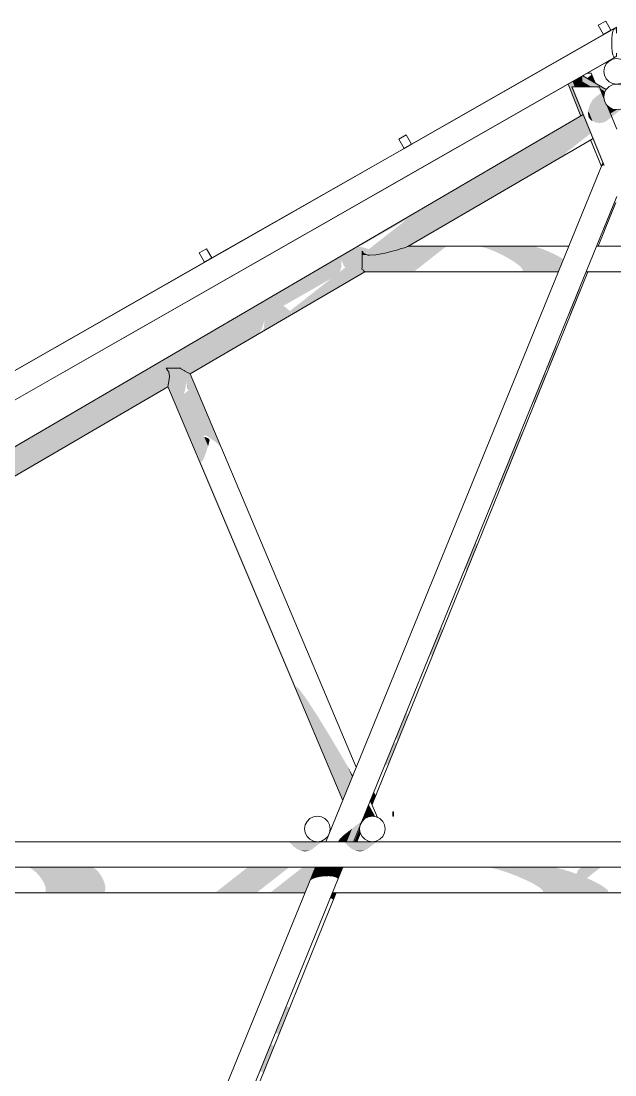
# Model space of a CAD drawing. Header units: millimetres. Extents: x -71878 to 121433, y -67383 to 83273.
# Drawn here: x 3158 to 5949, y -39108 to -34151 of the extents above; entities that cross this region are included whole.
import ezdxf

# ---------------------------------------------------------------- set-up
doc = ezdxf.new("R2010")
doc.units = ezdxf.units.MM
doc.header["$MEASUREMENT"] = 0
for name, color, linetype in [('COLUMNAS', 7, 'Continuous'), ('ENTIRADO', 7, 'Continuous'), ('Losas', 7, 'Continuous'), ('Vigas', 7, 'Continuous')]:
    doc.layers.add(name, color=color, linetype=linetype)
for name, color, linetype, lineweight in [('COLUMNAS_Pluma_Nº__1', 7, 'Continuous', 0), ('ENTIRADO_Pluma_Nº__21', 7, 'Continuous', 5), ('Losas_Pluma_Nº__1', 7, 'Continuous', 0), ('Vigas_Pluma_Nº__21', 7, 'Continuous', 5)]:
    doc.layers.add(name, color=color, linetype=linetype, lineweight=lineweight)
for name, color, linetype, lineweight, true_color in [('COLUMNAS_Pluma_Nº__3', 7, 'Continuous', 0, 0x646464), ('Losas_Pluma_Nº__3', 7, 'Continuous', 0, 0x646464), ('Vigas_Pluma_Nº__3', 7, 'Continuous', 0, 0x646464)]:
    doc.layers.add(name, color=color, linetype=linetype, lineweight=lineweight, true_color=true_color)

# ---------------------------------------------------------------- blocks, each defined once
blk = doc.blocks.new('Elem Sección_18_1')
at = {"layer": 'Vigas_Pluma_Nº__21', "linetype": 'Continuous'}
for p, q in [((-13385.5, 5548.7), (-13372.2, 5561.9)), ((-13372.2, 5561.9), (-13355.5, 5570.5)), ((-13355.5, 5570.5), (-13336.9, 5573.4)), ((-13336.9, 5573.4), (-13318.4, 5570.5)), ((-13318.4, 5570.5), (-13301.6, 5561.9)), ((-13301.6, 5561.9), (-13288.4, 5548.7)), ((-13396.9, 5513.4), (-13394, 5531.9)), ((-13394, 5494.9), (-13396.9, 5513.4)), ((-13394, 5531.9), (-13385.5, 5548.7)), ((-13288.4, 5548.7), (-13279.9, 5531.9)), ((-13279.9, 5531.9), (-13276.9, 5513.4)), ((-13276.9, 5513.4), (-13279.9, 5494.9)), ((-13385.5, 5478.1), (-13394, 5494.9)), ((-13372.2, 5464.9), (-13385.5, 5478.1)), ((-13355.5, 5456.3), (-13372.2, 5464.9)), ((-13336.9, 5453.4), (-13355.5, 5456.3)), ((-13318.4, 5456.3), (-13336.9, 5453.4)), ((-13301.6, 5464.9), (-13318.4, 5456.3)), ((-13288.4, 5478.1), (-13301.6, 5464.9)), ((-13279.9, 5494.9), (-13288.4, 5478.1))]:
    blk.add_line(p, q, dxfattribs=at)
blk = doc.blocks.new('Elem Sección_19_1')
at = {"layer": 'Vigas_Pluma_Nº__21', "linetype": 'Continuous'}
for p, q in [((-13643.8, 5548.7), (-13630.5, 5561.9)), ((-13630.5, 5561.9), (-13613.8, 5570.5)), ((-13613.8, 5570.5), (-13595.3, 5573.4)), ((-13595.3, 5573.4), (-13576.7, 5570.5)), ((-13576.7, 5570.5), (-13560, 5561.9)), ((-13560, 5561.9), (-13546.7, 5548.7)), ((-13655.3, 5513.4), (-13652.3, 5531.9)), ((-13652.3, 5494.9), (-13655.3, 5513.4)), ((-13652.3, 5531.9), (-13643.8, 5548.7)), ((-13546.7, 5548.7), (-13538.2, 5531.9)), ((-13538.2, 5531.9), (-13535.3, 5513.4)), ((-13535.3, 5513.4), (-13538.2, 5494.9)), ((-13643.8, 5478.1), (-13652.3, 5494.9)), ((-13630.5, 5464.9), (-13643.8, 5478.1)), ((-13613.8, 5456.3), (-13630.5, 5464.9)), ((-13595.3, 5453.4), (-13613.8, 5456.3)), ((-13576.7, 5456.3), (-13595.3, 5453.4)), ((-13560, 5464.9), (-13576.7, 5456.3)), ((-13546.7, 5478.1), (-13560, 5464.9)), ((-13538.2, 5494.9), (-13546.7, 5478.1))]:
    blk.add_line(p, q, dxfattribs=at)
blk = doc.blocks.new('Elem Sección_20_1')
at = {"layer": 'Vigas_Pluma_Nº__3', "linetype": 'Continuous', "lineweight": 0, "true_color": 0x191919}
for points in [[(-17688.8, 5333.4), (-17688.5, 5332.6), (-15688.3, 5332.6), (-15685.2, 5330.5), (-15555.9, 5330.5), (-15559, 5332.6), (-14955.7, 5332.6), (-14947.2, 5330.5), (-14791.4, 5330.5), (-14799.9, 5332.6), (-14798.5, 5332.6), (-14791.1, 5330.5), (-14647.2, 5330.5), (-14654.7, 5332.6), (-13923.3, 5332.6), (-13926, 5330.5), (-13731.6, 5330.5), (-13728.9, 5332.6), (-13665, 5332.6), (-13667.6, 5330.5), (-13605.3, 5330.5), (-13604.1, 5333.4)], [(-14791.4, 5330.5), (-14947.2, 5330.5), (-14932.7, 5321.9), (-14635.3, 5321.9), (-14647.2, 5330.5), (-14791.1, 5330.5), (-14789.7, 5329.5)], [(-14635.3, 5321.9), (-14932.7, 5321.9), (-14917.2, 5308.7), (-14622.9, 5308.7)], [(-14622.9, 5308.7), (-14917.2, 5308.7), (-14902, 5291.9), (-14611.3, 5291.9)], [(-13953.8, 5308.7), (-13975.2, 5291.9), (-13780.7, 5291.9), (-13759.4, 5308.7)], [(-13936.9, 5321.9), (-13953.8, 5308.7), (-13759.4, 5308.7), (-13742.4, 5321.9)], [(-13926, 5330.5), (-13936.9, 5321.9), (-13742.4, 5321.9), (-13731.6, 5330.5)], [(-13695.5, 5308.7), (-13716.8, 5291.9), (-13621, 5291.9), (-13614.2, 5308.7)], [(-13678.5, 5321.9), (-13695.5, 5308.7), (-13614.2, 5308.7), (-13608.7, 5321.9)], [(-13667.6, 5330.5), (-13678.5, 5321.9), (-13608.7, 5321.9), (-13605.3, 5330.5)], [(-13476.2, 5330.5), (-13477.5, 5327), (-13473.2, 5330.5)], [(-13476.2, 5330.5), (-13473.2, 5330.5), (-13470.5, 5332.6), (-12795.3, 5332.6), (-12777.9, 5330.5), (-12471.7, 5330.5), (-12489.1, 5332.6), (-12354.8, 5332.6), (-12357.4, 5330.5), (-12266.7, 5330.5), (-12264.1, 5332.6), (-12084.9, 5332.6), (-12069.8, 5330.5), (-11752.6, 5330.5), (-11754.9, 5332.6), (-11368, 5332.6), (-11370.7, 5330.5), (-10917.8, 5330.5), (-10915.2, 5332.6), (-10901.5, 5332.6), (-10901.9, 5333.4), (-13475, 5333.4)], [(-12471.7, 5330.5), (-12777.9, 5330.5), (-12743.4, 5321.9), (-12437.2, 5321.9)], [(-12743.4, 5321.9), (-12702.1, 5308.7), (-12395.9, 5308.7), (-12437.2, 5321.9)], [(-12395.9, 5308.7), (-12702.1, 5308.7), (-12658.1, 5291.9), (-12315.9, 5291.9), (-12294.6, 5308.7), (-12374.6, 5308.7), (-12377.8, 5301.8)], [(-12370.2, 5320.4), (-12374.6, 5308.7), (-12294.6, 5308.7), (-12277.6, 5321.9), (-12368.3, 5321.9)], [(-12357.4, 5330.5), (-12368.3, 5321.9), (-12277.6, 5321.9), (-12266.7, 5330.5)], [(-14611.3, 5291.9), (-14902, 5291.9), (-14888.7, 5273.4), (-14601.6, 5273.4)], [(-14601.6, 5273.4), (-14888.7, 5273.4), (-14878.6, 5254.9), (-14594.8, 5254.9)], [(-14594.8, 5254.9), (-14878.6, 5254.9), (-14872.7, 5238.1), (-14591.6, 5238.1)], [(-14022.5, 5254.9), (-14043.9, 5238.1), (-13849.4, 5238.1), (-13828.1, 5254.9)], [(-13998.9, 5273.4), (-14022.5, 5254.9), (-13828.1, 5254.9), (-13804.4, 5273.4)], [(-13975.2, 5291.9), (-13998.9, 5273.4), (-13804.4, 5273.4), (-13780.7, 5291.9)], [(-13764.2, 5254.9), (-13785.5, 5238.1), (-13642.9, 5238.1), (-13636.1, 5254.9)], [(-13740.5, 5273.4), (-13764.2, 5254.9), (-13636.1, 5254.9), (-13628.5, 5273.4)], [(-13716.8, 5291.9), (-13740.5, 5273.4), (-13628.5, 5273.4), (-13621, 5291.9)], [(-12658.1, 5291.9), (-12615.6, 5273.4), (-12309.4, 5273.4), (-12328.8, 5281.8), (-12315.9, 5291.9)], [(-12309.4, 5273.4), (-12615.6, 5273.4), (-12578.8, 5254.9), (-12272.7, 5254.9)], [(-12578.8, 5254.9), (-12551.4, 5238.1), (-12245.2, 5238.1), (-12272.7, 5254.9)], [(-13651.8, 5216.3), (-17642, 5216.3), (-17640.9, 5213.4), (-13653, 5213.4)], [(-14592.2, 5224.9), (-14871.6, 5224.9), (-14875.3, 5216.3), (-14596.6, 5216.3)], [(-14591.6, 5238.1), (-14872.7, 5238.1), (-14871.6, 5224.9), (-14592.2, 5224.9)], [(-14060.8, 5224.9), (-14071.7, 5216.3), (-13877.2, 5216.3), (-13866.4, 5224.9)], [(-14043.9, 5238.1), (-14060.8, 5224.9), (-13866.4, 5224.9), (-13849.4, 5238.1)], [(-13802.4, 5224.9), (-13813.3, 5216.3), (-13651.8, 5216.3), (-13648.3, 5224.9)], [(-13785.5, 5238.1), (-13802.4, 5224.9), (-13648.3, 5224.9), (-13642.9, 5238.1)], [(-13522.7, 5216.3), (-13523.9, 5213.4), (-10852.9, 5213.4), (-10854.1, 5216.3)], [(-12245.2, 5238.1), (-12551.4, 5238.1), (-12535.9, 5224.9), (-12229.8, 5224.9)], [(-12229.8, 5224.9), (-12535.9, 5224.9), (-12534, 5216.3), (-12227.8, 5216.3)]]:
    blk.add_hatch(color=250, dxfattribs=at).paths.add_polyline_path(points)
at = {"layer": 'Vigas_Pluma_Nº__21', "linetype": 'Continuous'}
for p, q in [((-17640.9, 5213.4), (-13653, 5213.4)), ((-13523.9, 5213.4), (-10852.9, 5213.4))]:
    blk.add_line(p, q, dxfattribs=at)
blk = doc.blocks.new('Elem Sección_21_1')
at = {"layer": 'Vigas_Pluma_Nº__21', "linetype": 'Continuous'}
for p, q in [((-12224.4, 9124.8), (-12237.6, 9111.6)), ((-12207.6, 9133.4), (-12224.4, 9124.8)), ((-12189.1, 9136.3), (-12207.6, 9133.4)), ((-12170.6, 9133.4), (-12189.1, 9136.3)), ((-12153.8, 9124.8), (-12170.6, 9133.4)), ((-12140.6, 9111.6), (-12153.8, 9124.8)), ((-12246.2, 9094.8), (-12249.1, 9076.3)), ((-12249.1, 9076.3), (-12246.2, 9057.8)), ((-12237.6, 9111.6), (-12246.2, 9094.8)), ((-12132, 9094.8), (-12140.6, 9111.6)), ((-12129.1, 9076.3), (-12132, 9094.8)), ((-12132, 9057.8), (-12129.1, 9076.3)), ((-12246.2, 9057.8), (-12237.6, 9041)), ((-12237.6, 9041), (-12224.4, 9027.8)), ((-12224.4, 9027.8), (-12207.6, 9019.2)), ((-12170.6, 9019.2), (-12153.8, 9027.8)), ((-12153.8, 9027.8), (-12140.6, 9041)), ((-12140.6, 9041), (-12132, 9057.8)), ((-12207.6, 9019.2), (-12189.1, 9016.3)), ((-12189.1, 9016.3), (-12170.6, 9019.2))]:
    blk.add_line(p, q, dxfattribs=at)
blk = doc.blocks.new('Elem Sección_24_1')
at = {"layer": 'Vigas_Pluma_Nº__3', "linetype": 'Continuous', "lineweight": 0, "true_color": 0x191919}
for points in [[(-12219, 9266.5), (-12271.7, 9236.4), (-12262.9, 9240.4), (-12223.9, 9262.7)], [(-12223.9, 9262.7), (-12262.9, 9240.4), (-12261.9, 9240.3), (-12224.6, 9262.1)], [(-13156.9, 8731.1), (-13213.6, 8698.7), (-13204.9, 8702.7), (-13161.7, 8727.3)], [(-13161.7, 8727.3), (-13204.9, 8702.7), (-13202.9, 8702.5), (-13165.5, 8724.4)], [(-14151.6, 8163.3), (-14142.8, 8167.3), (-14099.6, 8192), (-14094.7, 8195.8)], [(-14099.6, 8192), (-14142.8, 8167.3), (-14140.8, 8167.1), (-14103.4, 8188.9)]]:
    blk.add_hatch(color=250, dxfattribs=at).paths.add_polyline_path(points)
at = {"layer": 'Vigas_Pluma_Nº__21', "linetype": 'Continuous'}
for p, q in [((-19058.7, 5362.2), (-12198.5, 9278.2)), ((-12202.6, 9274.8), (-12206.3, 9265.1)), ((-12198.5, 9278.2), (-12202.6, 9274.8)), ((-12194.4, 9274.8), (-12198.5, 9278.2)), ((-12211.1, 9230.7), (-12211.7, 9209.5)), ((-12209.2, 9249.9), (-12211.1, 9230.7)), ((-12206.3, 9265.1), (-12209.2, 9249.9)), ((-12211.7, 9209.5), (-12211.1, 9188.3)), ((-12211.1, 9188.3), (-12209.2, 9169.2)), ((-19058.7, 5224.8), (-12198.5, 9140.9)), ((-12209.2, 9169.2), (-12206.3, 9154)), ((-12206.3, 9154), (-12202.6, 9144.2)), ((-12202.6, 9144.2), (-12198.5, 9140.9)), ((-12198.5, 9140.9), (-12194.4, 9144.2))]:
    blk.add_line(p, q, dxfattribs=at)
blk = doc.blocks.new('Elem Sección_28_1')
at = {"layer": 'Vigas_Pluma_Nº__3', "linetype": 'Continuous', "lineweight": 0, "true_color": 0x191919}
for points in [[(-13732.8, 5452.6), (-13726.9, 5450.5), (-13578.4, 5450.5), (-13574.6, 5453.4), (-13734.3, 5453.4)], [(-13474.5, 5452.6), (-13468.5, 5450.5), (-13320, 5450.5), (-13316.3, 5453.4), (-13475.9, 5453.4)], [(-13578.4, 5450.5), (-13726.9, 5450.5), (-13719.2, 5442.5), (-13718.4, 5441.9), (-13589.3, 5441.9)], [(-13589.3, 5441.9), (-13718.4, 5441.9), (-13705.8, 5429.6), (-13704.3, 5428.7), (-13606.2, 5428.7)], [(-13704.3, 5428.7), (-13690.2, 5418.1), (-13675.2, 5411.9), (-13632.4, 5411.9), (-13619.7, 5418.1), (-13606.2, 5428.7)], [(-13632.4, 5411.9), (-13675.2, 5411.9), (-13672.3, 5410.5), (-13653.6, 5407.7), (-13635.2, 5410.5)], [(-13468.5, 5450.5), (-13460.8, 5442.5), (-13460, 5441.9), (-13330.9, 5441.9), (-13320, 5450.5)], [(-13460, 5441.9), (-13447.4, 5429.6), (-13445.9, 5428.7), (-13347.8, 5428.7), (-13330.9, 5441.9)], [(-13445.9, 5428.7), (-13431.9, 5418.1), (-13416.9, 5411.9), (-13374, 5411.9), (-13361.3, 5418.1), (-13347.8, 5428.7)], [(-13374, 5411.9), (-13416.9, 5411.9), (-13413.9, 5410.5), (-13395.2, 5407.7), (-13376.8, 5410.5)], [(-6182.5, 5336.3), (-18226.4, 5336.3), (-18226.4, 5333.4), (-6182.5, 5333.4)]]:
    blk.add_hatch(color=250, dxfattribs=at).paths.add_polyline_path(points)
at = {"layer": 'Vigas_Pluma_Nº__21', "linetype": 'Continuous'}
for p, q in [((-18226.4, 5453.4), (-6182.5, 5453.4)), ((-18226.4, 5333.4), (-6182.5, 5333.4))]:
    blk.add_line(p, q, dxfattribs=at)
blk = doc.blocks.new('Elem Sección_69_1')
at = {"layer": 'Vigas_Pluma_Nº__3', "linetype": 'Continuous', "lineweight": 0, "true_color": 0x191919}
for points in [[(-12352.6, 9045.6), (-12280.1, 9003.2), (-12271, 9003.2), (-12269.6, 9003.2), (-12266.3, 8995.2), (-12242.8, 8981.4), (-12238.9, 8989), (-12350.4, 9054.1), (-12352.6, 9052.9)], [(-12352.6, 9030.2), (-12306.4, 9003.2), (-12291.7, 9003.2), (-12280.1, 9003.2), (-12352.6, 9045.6)], [(-12306.4, 9003.2), (-12352.6, 9030.2), (-12352.6, 9010.8), (-12339.6, 9003.2), (-12308.9, 9003.2)], [(-12350.4, 9054.1), (-12238.9, 8989), (-12237.6, 8991.6), (-12237.6, 8991.6), (-12347.4, 9055.8)], [(-12339.6, 9003.2), (-12352.6, 9010.8), (-12352.6, 9003.2), (-12348.8, 9003.2)], [(-12266.3, 8995.2), (-12258.1, 8975), (-12247.2, 8968.6), (-12246.2, 8974.8), (-12242.8, 8981.4)], [(-12258.1, 8975), (-12248.2, 8950.9), (-12249.1, 8956.3), (-12247.2, 8968.6)]]:
    blk.add_hatch(color=250, dxfattribs=at).paths.add_polyline_path(points)
at = {"layer": 'Vigas_Pluma_Nº__21', "linetype": 'Continuous'}
for p, q in [((-12352.6, 9045.6), (-12352.6, 9052.9)), ((-12352.6, 9030.2), (-12352.6, 9045.6)), ((-12352.6, 9010.8), (-12352.6, 9030.2)), ((-12237.6, 8991.6), (-12347.4, 9055.8)), ((-12352.6, 9003.2), (-12352.6, 9010.8))]:
    blk.add_line(p, q, dxfattribs=at)
blk = doc.blocks.new('Elem Sección_70_1')
at = {"layer": 'Vigas_Pluma_Nº__3', "linetype": 'Continuous', "lineweight": 0, "true_color": 0x191919}
for points in [[(-17762.3, 5708.1), (-17762.7, 5704.7), (-12344.5, 8870.3), (-12345.5, 8872.8), (-13134.2, 8412.1), (-13141.8, 8406.1), (-13143.9, 8406.4)], [(-12235, 8918.4), (-12232, 8911.2), (-12229.3, 8912.7)], [(-12229.3, 8912.7), (-12232, 8911.2), (-12225.7, 8895.6), (-12214, 8902.5), (-12224.4, 8907.8)], [(-12214, 8902.5), (-12225.7, 8895.6), (-12218.6, 8878.3), (-12187.3, 8896.6), (-12189.1, 8896.3), (-12207.6, 8899.2)], [(-12218.6, 8878.3), (-12212, 8862.2), (-12160.1, 8902.8), (-12150.7, 8896.8), (-12140.9, 8920.7), (-12153.8, 8907.8), (-12170.6, 8899.2), (-12187.3, 8896.6)], [(-17762.7, 5704.7), (-17763.1, 5694.9), (-13389.6, 8250), (-13401.4, 8250.4), (-13173.7, 8381.1), (-13198.4, 8361.7), (-12341.3, 8862.5), (-12344.5, 8870.3)], [(-13479.8, 8182.2), (-13473.9, 8168.1), (-13473, 8166.9), (-13385.2, 8218.2), (-13385.4, 8231.3), (-13382, 8229.2), (-13380.3, 8221), (-12330, 8834.7), (-12336.3, 8850.2), (-13274.7, 8302), (-13353.8, 8240), (-13370.6, 8245.9)], [(-12330, 8834.7), (-13380.3, 8221), (-13358.8, 8212.5), (-13358.8, 8212.2), (-12322.9, 8817.4)], [(-13198.4, 8361.7), (-13274.7, 8302), (-12336.3, 8850.2), (-12341.3, 8862.5)], [(-13358.8, 8212.2), (-13350.7, 8212.5), (-13320.5, 8213), (-12315.8, 8800), (-12322.9, 8817.4)], [(-12315.8, 8800), (-13320.5, 8213), (-13270.1, 8223), (-12317.5, 8779.5), (-12309.9, 8785.5)], [(-12317.5, 8779.5), (-13270.1, 8223), (-13250.4, 8229.2), (-13221.2, 8236), (-12395.6, 8718.3)], [(-12395.6, 8718.3), (-13221.2, 8236), (-13202, 8242.5), (-13186, 8246.5), (-12427.7, 8689.5), (-12428.3, 8692.7)], [(-12427.7, 8689.5), (-13186, 8246.5), (-13175, 8251), (-13169.7, 8252.4), (-12432.5, 8683)], [(-17763.1, 5694.9), (-17763.4, 5679.5), (-13482, 8180.8), (-13482.1, 8181), (-13484.1, 8187.4), (-13482.8, 8188.4), (-13480, 8182.6), (-13479.8, 8182.2), (-13370.6, 8245.9), (-13389.6, 8250)], [(-17763.6, 5660.1), (-14306.6, 7679.8), (-14306.9, 7680), (-14306.3, 7680), (-13482.1, 8161.6), (-13482, 8161.7), (-13482, 8180.8), (-17763.4, 5679.5)], [(-14269.7, 7680), (-14237.8, 7680), (-14236.5, 7677.9), (-13743.6, 7965.8), (-13755.2, 7973.3), (-13529, 8102.7), (-13586.9, 8057.4), (-13385.2, 8175.2), (-13385, 8196.8), (-13478.9, 8142), (-13490.3, 8133.1), (-13488.9, 8136.1)], [(-13463.5, 8154.1), (-13478.9, 8142), (-13385, 8196.8), (-13385.2, 8218.2), (-13473, 8166.9), (-13468.1, 8157.4)], [(-14306.3, 7680), (-14269.7, 7680), (-13488.9, 8136.1), (-13486.1, 8143.3), (-13482.1, 8161.6)], [(-13374.6, 8136.3), (-13850.1, 7858.5), (-13850.9, 7857.5), (-13855.3, 7851.8), (-13372.3, 8134), (-13373.6, 8134)], [(-13380, 8143.2), (-13846.9, 7870.4), (-13850.1, 7858.5), (-13374.6, 8136.3), (-13377.9, 8136.9)], [(-13730.2, 7954.2), (-13845.4, 7886.9), (-13847, 7875.9), (-13846.9, 7870.4), (-13380, 8143.2), (-13385.7, 8145.4), (-13385.9, 8146.1), (-13385.6, 8155.5), (-13684.8, 7980.7), (-13726, 7948.4)], [(-13684.8, 7980.7), (-13385.6, 8155.5), (-13385.2, 8175.2), (-13586.9, 8057.4)], [(-13743.6, 7965.8), (-14236.5, 7677.9), (-14222, 7669.6), (-14220.3, 7667.8), (-13850.5, 7883.9), (-13847.6, 7894.6), (-13845.9, 7904), (-13844.5, 7905.1), (-13845.4, 7896.3), (-13845.4, 7886.9), (-13730.2, 7954.2)], [(-14220.3, 7667.8), (-14206.1, 7660.6), (-13858.1, 7863.9), (-13855.9, 7868.8), (-13850.5, 7883.9)], [(-14206.1, 7660.6), (-14205.2, 7660.5), (-14196.8, 7655.9), (-13866.9, 7848.7), (-13858.1, 7863.9)], [(-14196.8, 7655.9), (-14195.8, 7656), (-14193.9, 7654), (-13874.4, 7840.6), (-13866.9, 7848.7)], [(-14294.2, 7665.6), (-14297.6, 7668.2), (-14306.6, 7679.8), (-17763.6, 5660.1), (-17763.7, 5638.7)], [(-14290.1, 7646.5), (-14293.1, 7657.5), (-14294.2, 7665.6), (-17763.7, 5638.7), (-17763.6, 5617.2)], [(-17763.4, 5597.8), (-14291.7, 7626.1), (-14290.1, 7646.5), (-17763.6, 5617.2)], [(-14295, 7608.6), (-14293.6, 7621.5), (-14291.7, 7626.1), (-17763.4, 5597.8), (-17763.1, 5582.4)], [(-17763.1, 5582.4), (-17762.7, 5573.2), (-17761.8, 5573.1), (-14297.2, 7597.2), (-14297.1, 7603.7), (-14295, 7608.6)], [(-14297.2, 7597.2), (-17761.8, 5573.1), (-17756.9, 5572.3), (-14297.8, 7593.3), (-14298.5, 7595)]]:
    blk.add_hatch(color=250, dxfattribs=at).paths.add_polyline_path(points)
at = {"layer": 'Vigas_Pluma_Nº__21', "linetype": 'Continuous'}
for p, q in [((-17762.3, 5708.1), (-12345.5, 8872.8)), ((-13169.7, 8252.4), (-12299.7, 8760.6)), ((-13385.4, 8231.3), (-13385.2, 8218.2)), ((-13382, 8229.2), (-13385.4, 8231.3)), ((-13380.3, 8221), (-13382, 8229.2)), ((-13250.4, 8229.2), (-13270.1, 8223)), ((-13221.2, 8236), (-13250.4, 8229.2)), ((-13202, 8242.5), (-13221.2, 8236)), ((-13186, 8246.5), (-13202, 8242.5)), ((-13175, 8251), (-13186, 8246.5)), ((-13169.7, 8252.4), (-13175, 8251)), ((-13385, 8196.8), (-13385.2, 8218.2)), ((-13385, 8196.8), (-13385.2, 8175.2)), ((-13358.8, 8212.5), (-13380.3, 8221)), ((-13358.8, 8212.2), (-13358.8, 8212.5)), ((-13350.7, 8212.5), (-13358.8, 8212.2)), ((-13320.5, 8213), (-13350.7, 8212.5)), ((-13270.1, 8223), (-13320.5, 8213)), ((-14193.9, 7654), (-13372.3, 8134)), ((-13385.6, 8155.5), (-13385.9, 8146.1)), ((-13385.9, 8146.1), (-13385.7, 8145.4)), ((-13385.7, 8145.4), (-13380, 8143.2)), ((-13385.2, 8175.2), (-13385.6, 8155.5)), ((-13377.9, 8136.9), (-13380, 8143.2)), ((-13377.9, 8136.9), (-13374.6, 8136.3)), ((-13373.6, 8134), (-13374.6, 8136.3)), ((-14306.6, 7679.8), (-14306.9, 7680)), ((-14306.6, 7679.8), (-14297.6, 7668.2)), ((-14294.2, 7665.6), (-14297.6, 7668.2)), ((-14294.2, 7665.6), (-14293.1, 7657.5)), ((-14290.1, 7646.5), (-14293.1, 7657.5)), ((-14291.7, 7626.1), (-14290.1, 7646.5)), ((-14237.9, 7680), (-14237.8, 7680)), ((-14237.8, 7680), (-14236.5, 7677.9)), ((-14236.5, 7677.9), (-14222, 7669.6)), ((-14222, 7669.6), (-14220.3, 7667.8)), ((-14220.3, 7667.8), (-14206.1, 7660.6)), ((-14206.1, 7660.6), (-14205.2, 7660.5)), ((-14205.2, 7660.5), (-14196.8, 7655.9)), ((-14196.8, 7655.9), (-14195.8, 7656)), ((-14195.8, 7656), (-14193.9, 7654)), ((-17756.9, 5572.3), (-14297.8, 7593.3)), ((-14298.5, 7595), (-14297.2, 7597.2)), ((-14297.2, 7597.2), (-14297.1, 7603.7)), ((-14297.1, 7603.7), (-14295, 7608.6)), ((-14295, 7608.6), (-14293.6, 7621.5)), ((-14293.6, 7621.5), (-14291.7, 7626.1))]:
    blk.add_line(p, q, dxfattribs=at)
blk = doc.blocks.new('Elem Sección_71_1')
at = {"layer": 'Vigas_Pluma_Nº__3', "linetype": 'Continuous', "lineweight": 0, "true_color": 0x191919}
for points in [[(-13385.6, 8155.5), (-13385.9, 8146.1), (-13385.3, 8158.7), (-13385, 8175.4), (-13384.8, 8194), (-13385, 8212.5), (-13385.3, 8229.2), (-13385.4, 8231.3), (-13385.2, 8218.2), (-13385, 8196.8), (-13385.2, 8175.2)], [(-13385.4, 8231.3), (-13385.3, 8229.2), (-13382, 8229.2)], [(-13385.3, 8229.2), (-13385, 8212.5), (-13358.8, 8212.5), (-13380.3, 8221), (-13382, 8229.2)], [(-13350.7, 8212.5), (-13041.3, 8212.5), (-13019.9, 8229.2), (-13250.4, 8229.2), (-13270.1, 8223), (-13320.5, 8213)], [(-13221.2, 8236), (-13250.4, 8229.2), (-13019.9, 8229.2), (-13003, 8242.5), (-13202, 8242.5)], [(-13186, 8246.5), (-13202, 8242.5), (-13003, 8242.5), (-12992.1, 8251), (-13175, 8251)], [(-13169.7, 8252.4), (-13175, 8251), (-12992.1, 8251), (-12988.4, 8254), (-13166.9, 8254)], [(-12842.7, 8254), (-12822.3, 8251), (-12569.9, 8251), (-12590.3, 8254)], [(-12822.3, 8251), (-12794.1, 8242.5), (-12541.6, 8242.5), (-12569.9, 8251)], [(-12794.1, 8242.5), (-12760.6, 8229.2), (-12508.2, 8229.2), (-12541.6, 8242.5)], [(-12508.2, 8229.2), (-12760.6, 8229.2), (-12725.3, 8212.5), (-12472.9, 8212.5)], [(-11964, 8254), (-11962.8, 8251), (-11738.7, 8251), (-11759.1, 8254)], [(-11962.8, 8251), (-11959.3, 8242.5), (-11710.5, 8242.5), (-11738.7, 8251)], [(-11959.3, 8242.5), (-11958.6, 8240.8), (-11929.5, 8229.2), (-11677, 8229.2), (-11710.5, 8242.5)], [(-11677, 8229.2), (-11929.5, 8229.2), (-11911.1, 8220.5), (-11921.4, 8212.5), (-11641.7, 8212.5)], [(-11215.3, 8254), (-11203.8, 8252.3), (-11209.9, 8254)], [(-13385, 8212.5), (-13384.8, 8194), (-13065, 8194), (-13041.3, 8212.5), (-13350.7, 8212.5), (-13358.8, 8212.2), (-13358.8, 8212.5)], [(-13384.8, 8194), (-13385, 8175.4), (-13088.6, 8175.4), (-13065, 8194)], [(-12725.3, 8212.5), (-12691.6, 8194), (-12439.2, 8194), (-12472.9, 8212.5)], [(-12439.2, 8194), (-12691.6, 8194), (-12662.8, 8175.4), (-12444.9, 8175.4), (-12437.7, 8193)], [(-11940.9, 8197.3), (-11939.5, 8194), (-11608, 8194), (-11641.7, 8212.5), (-11921.4, 8212.5)], [(-11608, 8194), (-11939.5, 8194), (-11931.9, 8175.4), (-11878, 8175.4), (-11857.1, 8191.8), (-11831.6, 8175.4), (-11579.2, 8175.4)], [(-11080.1, 8220.6), (-11063, 8212.5), (-11047.9, 8212.5), (-11065, 8215.8)], [(-11047.9, 8212.5), (-11063, 8212.5), (-11029.3, 8194), (-11016.7, 8194), (-11016.7, 8199.3)], [(-11016.7, 8194), (-11029.3, 8194), (-11016.7, 8185.9)], [(-13385.3, 8158.7), (-13385.9, 8146.1), (-13385.7, 8145.4), (-13126.9, 8145.4), (-13110, 8158.7)], [(-13385.7, 8145.4), (-13380, 8143.2), (-13377.9, 8136.9), (-13137.8, 8136.9), (-13126.9, 8145.4)], [(-13385, 8175.4), (-13385.3, 8158.7), (-13110, 8158.7), (-13088.6, 8175.4)], [(-13377.9, 8136.9), (-13374.6, 8136.3), (-13373.6, 8134), (-12461.8, 8134), (-12460.6, 8136.9)], [(-12444.9, 8175.4), (-12662.8, 8175.4), (-12641.7, 8158.7), (-12451.7, 8158.7)], [(-12451.7, 8158.7), (-12641.7, 8158.7), (-12630.4, 8145.4), (-12457.1, 8145.4)], [(-12457.1, 8145.4), (-12630.4, 8145.4), (-12629.9, 8136.9), (-12460.6, 8136.9)], [(-12332.7, 8134), (-12044.1, 8134), (-12045.3, 8136.9), (-12331.5, 8136.9)], [(-11878, 8175.4), (-11931.9, 8175.4), (-11925.1, 8158.7), (-11899.4, 8158.7)], [(-11899.4, 8158.7), (-11925.1, 8158.7), (-11919.7, 8145.4), (-11916.3, 8145.4)], [(-11919.7, 8145.4), (-11918.9, 8143.4), (-11916.3, 8145.4)], [(-11916.2, 8136.9), (-11915, 8134), (-11019.4, 8134), (-11018.5, 8136.9)], [(-11579.2, 8175.4), (-11831.6, 8175.4), (-11810.5, 8158.7), (-11558.1, 8158.7)], [(-11558.1, 8158.7), (-11810.5, 8158.7), (-11799.2, 8145.4), (-11546.8, 8145.4)], [(-11546.8, 8145.4), (-11799.2, 8145.4), (-11798.7, 8136.9), (-11546.3, 8136.9)]]:
    blk.add_hatch(color=250, dxfattribs=at).paths.add_polyline_path(points)
at = {"layer": 'Vigas_Pluma_Nº__21', "linetype": 'Continuous'}
for p, q in [((-13385.3, 8229.2), (-13385.4, 8231.3)), ((-13385, 8212.5), (-13385.3, 8229.2)), ((-12412.9, 8254), (-13166.9, 8254)), ((-12093.1, 8254), (-12283.7, 8254)), ((-11209.9, 8254), (-11964, 8254)), ((-13384.8, 8194), (-13385, 8212.5)), ((-13385, 8175.4), (-13384.8, 8194)), ((-11016.8, 8175.4), (-11016.7, 8194)), ((-11016.7, 8194), (-11016.7, 8199.5)), ((-13385.9, 8145.8), (-13385.3, 8158.7)), ((-13385.3, 8158.7), (-13385, 8175.4)), ((-12461.8, 8134), (-13373.6, 8134)), ((-12044.1, 8134), (-12332.7, 8134)), ((-11019.4, 8134), (-11915, 8134)), ((-11019.4, 8134), (-11018.5, 8136.9)), ((-11018.5, 8136.9), (-11017.8, 8145.4)), ((-11017.8, 8145.4), (-11017.2, 8158.7)), ((-11017.2, 8158.7), (-11016.8, 8175.4))]:
    blk.add_line(p, q, dxfattribs=at)
blk = doc.blocks.new('Elem Sección_72_1')
at = {"layer": 'COLUMNAS_Pluma_Nº__3', "linetype": 'Continuous', "lineweight": 0, "true_color": 0x191919}
for points in [[(-14306.9, 7680), (-14306.6, 7679.8), (-14297.6, 7668.2), (-14302.6, 7680)], [(-14302.6, 7680), (-14297.6, 7668.2), (-14294.2, 7665.6), (-14293.1, 7657.5), (-14126.6, 7263.2), (-14117.6, 7286.7), (-14283.7, 7680)], [(-14293.1, 7657.5), (-14290.1, 7646.5), (-14291.7, 7626.1), (-14293.6, 7621.5), (-14135.1, 7246.1), (-14126.6, 7263.2)], [(-14283.7, 7680), (-14117.6, 7286.7), (-14108.9, 7314.3), (-14126.9, 7356.9), (-14132.6, 7357.6), (-14128.5, 7360.7), (-14214.9, 7565.4), (-14222.1, 7559.8), (-14223.3, 7560.4), (-14219.8, 7568.5), (-14218.4, 7573.6), (-14263.3, 7680)], [(-14243.6, 7680), (-14263.3, 7680), (-14218.4, 7573.6), (-14215.4, 7587.2), (-14213.1, 7607.7)], [(-14237.8, 7680), (-14243.6, 7680), (-14213.1, 7607.7), (-14213, 7608.3), (-14213.2, 7616.2), (-14212.2, 7617), (-14211.4, 7609.6), (-14208.7, 7597.3), (-14201.2, 7579.6), (-14199.3, 7577.6), (-14200.1, 7577), (-14107, 7356.5), (-14082.9, 7340.2), (-14222, 7669.6), (-14236.5, 7677.9)], [(-14220.3, 7667.8), (-14222, 7669.6), (-14082.9, 7340.2), (-14063.1, 7323.9), (-14205.2, 7660.5), (-14206.1, 7660.6)], [(-14196.8, 7655.9), (-14205.2, 7660.5), (-14063.1, 7323.9), (-14049.4, 7309.2), (-14195.8, 7656)], [(-14195.8, 7656), (-14049.4, 7309.2), (-14043.2, 7297.5), (-14193.8, 7654), (-14193.9, 7654)], [(-14297.2, 7597.2), (-14298.5, 7595), (-13476.1, 5647.1), (-13473.6, 5653.3), (-14297.1, 7603.7)], [(-14135.1, 7246.1), (-14293.6, 7621.5), (-14295, 7608.6), (-14297.1, 7603.7), (-14142.3, 7237.1)], [(-14201.2, 7579.6), (-14208.7, 7597.3), (-14207.9, 7593.1), (-14203.2, 7581.5)], [(-14200.1, 7577), (-14214.9, 7565.4), (-14128.5, 7360.7), (-14122.6, 7365.3), (-14107, 7356.5)], [(-14120.6, 7355.6), (-14126.9, 7356.9), (-14108.9, 7314.3), (-14102.2, 7340.3), (-14102.8, 7345.8), (-14109.1, 7351.1)], [(-13681.5, 6171.6), (-13698, 6184.8), (-13473.6, 5653.3), (-13468.2, 5666.4)], [(-13644.3, 6120.7), (-13681.5, 6171.6), (-13468.2, 5666.4), (-13460.5, 5685.4)], [(-13590.1, 6037.2), (-13644.3, 6120.7), (-13460.5, 5685.4), (-13451.2, 5708.2)], [(-13524.1, 5929), (-13590.1, 6037.2), (-13451.2, 5708.2), (-13441.2, 5732.7)], [(-13452.8, 5806.9), (-13524.1, 5929), (-13441.2, 5732.7), (-13431.5, 5756.5)], [(-13428.6, 5763.7), (-13452.8, 5806.9), (-13431.5, 5756.5)], [(-13375.5, 5577.2), (-13369.6, 5563.2), (-13355.5, 5570.5), (-13353.1, 5570.8), (-13365.8, 5600.9)], [(-13365.8, 5600.9), (-13353.1, 5570.8), (-13337, 5573.4), (-13357.4, 5621.6)], [(-13354.4, 5629), (-13357.4, 5621.6), (-13337, 5573.4), (-13336.9, 5573.4), (-13323.4, 5571.3)], [(-13375.5, 5577.2), (-13385.1, 5553.7), (-13380.4, 5553.7), (-13372.2, 5561.9), (-13369.6, 5563.2)]]:
    blk.add_hatch(color=250, dxfattribs=at).paths.add_polyline_path(points)
at = {"layer": 'COLUMNAS_Pluma_Nº__1', "linetype": 'Continuous'}
for p, q in [((-14302.6, 7680), (-14306.9, 7680)), ((-14283.7, 7680), (-14302.6, 7680)), ((-14263.3, 7680), (-14283.7, 7680)), ((-14243.6, 7680), (-14263.3, 7680)), ((-14237.8, 7680), (-14243.6, 7680)), ((-14193.8, 7654), (-13412.4, 5803.3)), ((-14298.5, 7595), (-13476.1, 5647.1)), ((-13346.7, 5647.8), (-13312.9, 5567.7)), ((-13380.4, 5553.7), (-13385.1, 5553.7))]:
    blk.add_line(p, q, dxfattribs=at)
blk = doc.blocks.new('Elem Sección_74_1')
at = {"layer": 'Losas', "linetype": 'Continuous', "lineweight": 0, "true_color": 0x000000}
h = blk.add_hatch(dxfattribs=at)
h.set_pattern_fill('PLANK_FLOOR_0001', color=18, style=0, pattern_type=2)
h.set_pattern_definition([(0, (-13107.41, 7e-12), (0, 152), [])])
h.paths.add_polyline_path([(-13240.2, 5573.4), (-13237.8, 5573.4), (-13237.8, 5593.4), (-13240.2, 5593.4)])
at = {"layer": 'Losas_Pluma_Nº__3', "linetype": 'Continuous', "lineweight": 0, "true_color": 0x191919}
blk.add_hatch(color=250, dxfattribs=at).paths.add_polyline_path([(-13240.2, 5573.4), (-13239, 5573.4), (-13239.2, 5593.4), (-13240.2, 5593.4)])
at = {"layer": 'Losas_Pluma_Nº__1', "linetype": 'Continuous'}
for p, q in [((-13240.2, 5593.4), (-13237.8, 5593.4)), ((-13240.2, 5573.4), (-13240.2, 5593.4)), ((-13240.2, 5573.4), (-13237.8, 5573.4)), ((-13237.8, 5573.4), (-13237.8, 5593.4))]:
    blk.add_line(p, q, dxfattribs=at)
blk = doc.blocks.new('Elem Sección_76_1')
at = {"layer": 'COLUMNAS_Pluma_Nº__3', "linetype": 'Continuous', "lineweight": 0, "true_color": 0x191919}
for points in [[(-12253, 8646), (-13555.1, 5453.4), (-13553.7, 5453.4), (-12252.3, 8644.2)], [(-12257.4, 8631.5), (-12248.3, 8635.3), (-12247.1, 8638.2), (-12250.5, 8639.8), (-12252.3, 8644.2)], [(-12248.3, 8635.3), (-12242.8, 8633.1), (-12247.1, 8638.2)], [(-13475.9, 5453.4), (-13457.1, 5453.4), (-13432, 5515.1), (-13459.6, 5493.5)], [(-13457.1, 5453.4), (-13441.6, 5453.4), (-13409.2, 5533), (-13432, 5515.1)], [(-13409.2, 5533), (-13441.6, 5453.4), (-13430.9, 5453.4), (-13393.4, 5545.3)], [(-13393.4, 5545.3), (-13430.9, 5453.4), (-13426, 5453.4), (-13386.2, 5550.9)], [(-13492.3, 5462.9), (-13498.1, 5453.4), (-13496.2, 5453.4)], [(-13496.2, 5453.4), (-13475.9, 5453.4), (-13459.6, 5493.5), (-13474.1, 5482.1), (-13489.9, 5466.8), (-13492.3, 5462.9)], [(-13604.1, 5333.4), (-14731.2, 2570), (-14729.7, 2570), (-13602.6, 5333.4)], [(-13627.6, 5272.2), (-13617.4, 5278.6), (-13595, 5333.4), (-13602.6, 5333.4)], [(-13617.4, 5278.6), (-13602.1, 5284.1), (-13582, 5333.4), (-13595, 5333.4)], [(-13602.1, 5284.1), (-13583.1, 5288.4), (-13564.8, 5333.4), (-13582, 5333.4)], [(-13564.8, 5333.4), (-13583.1, 5288.4), (-13562.5, 5290.8), (-13545.1, 5333.4)], [(-13562.5, 5290.8), (-13542, 5291.3), (-13524.9, 5333.4), (-13545.1, 5333.4)], [(-13524.9, 5333.4), (-13542, 5291.3), (-13523.9, 5289.7), (-13506.1, 5333.4)], [(-13506.1, 5333.4), (-13523.9, 5289.7), (-13509.8, 5286.3), (-13490.6, 5333.4)], [(-13509.8, 5286.3), (-13501.1, 5281.3), (-13479.8, 5333.4), (-13490.6, 5333.4)], [(-13501.1, 5281.3), (-13498.7, 5275.2), (-13475, 5333.4), (-13479.8, 5333.4)]]:
    blk.add_hatch(color=250, dxfattribs=at).paths.add_polyline_path(points)
at = {"layer": 'COLUMNAS_Pluma_Nº__1', "linetype": 'Continuous'}
for p, q in [((-12253, 8646), (-13555.1, 5453.4)), ((-12188.4, 8487.7), (-13426, 5453.4)), ((-13604.1, 5333.4), (-14731.2, 2570)), ((-13475, 5333.4), (-14602.1, 2570))]:
    blk.add_line(p, q, dxfattribs=at)
blk = doc.blocks.new('Elem Sección_78_1')
at = {"layer": 'COLUMNAS_Pluma_Nº__3', "linetype": 'Continuous', "lineweight": 0, "true_color": 0x191919}
for points in [[(-12398.7, 9003.2), (-12250.5, 8639.8), (-12247.1, 8638.2), (-12242.8, 8633.1), (-12393.8, 9003.2)], [(-12278.6, 9003.2), (-12280.1, 9003.2), (-12275.2, 8994.8)], [(-12278.6, 9003.2), (-12275.2, 8994.8), (-12272.6, 8990), (-12262.4, 8976.4), (-12261.6, 8975.7), (-12266, 8972.2), (-12218.9, 8856.8), (-12213.1, 8861.3), (-12237.4, 8920.8), (-12237.6, 8921), (-12246.2, 8937.8), (-12247.3, 8945.2), (-12271, 9003.2)], [(-12266, 8972.2), (-12275.9, 8964.5), (-12228.8, 8849), (-12218.9, 8856.8)], [(-12271, 9003.2), (-12247.3, 8945.2), (-12248.2, 8950.9), (-12269.6, 9003.2)], [(-12314.3, 8918.7), (-12280.3, 8835.3), (-12269.8, 8833.1), (-12259.8, 8834.7), (-12302.9, 8940.2), (-12313.4, 8922.2)], [(-12302.6, 8940.6), (-12302.9, 8940.2), (-12259.8, 8834.7), (-12252.3, 8835.2), (-12242.3, 8840), (-12288.9, 8954.3), (-12290, 8953.4)], [(-12275.9, 8964.5), (-12288.9, 8954.3), (-12242.3, 8840), (-12237.7, 8842), (-12228.8, 8849)], [(-12321.4, 8890.2), (-12323.7, 8877), (-12318.9, 8857.4), (-12305.7, 8844.1), (-12302.3, 8843.1)], [(-12320.9, 8900.1), (-12321.4, 8890.2), (-12302.3, 8843.1), (-12288.3, 8836), (-12280.3, 8835.3), (-12314.3, 8918.7)], [(-12235, 8918.4), (-12237.4, 8920.8), (-12213.1, 8861.3), (-12212, 8862.2)]]:
    blk.add_hatch(color=250, dxfattribs=at).paths.add_polyline_path(points)
at = {"layer": 'COLUMNAS_Pluma_Nº__1', "linetype": 'Continuous'}
for p, q in [((-12393.8, 9003.2), (-12398.7, 9003.2)), ((-12398.7, 9003.2), (-12250.5, 8639.8)), ((-12383.1, 9003.2), (-12393.8, 9003.2)), ((-12367.6, 9003.2), (-12383.1, 9003.2)), ((-12348.8, 9003.2), (-12367.6, 9003.2)), ((-12328.5, 9003.2), (-12348.8, 9003.2)), ((-12308.9, 9003.2), (-12328.5, 9003.2)), ((-12291.7, 9003.2), (-12308.9, 9003.2)), ((-12278.6, 9003.2), (-12291.7, 9003.2)), ((-12271, 9003.2), (-12278.6, 9003.2)), ((-12269.6, 9003.2), (-12271, 9003.2)), ((-12269.6, 9003.2), (-12248.2, 8950.9)), ((-12235, 8918.4), (-12188.4, 8804.2))]:
    blk.add_line(p, q, dxfattribs=at)
blk = doc.blocks.new('Elem Sección_83_1')
at = {"layer": 'Vigas_Pluma_Nº__3', "linetype": 'Continuous', "lineweight": 0, "true_color": 0x191919}
for points in [[(-12545.6, 9080.9), (-12247.7, 9250.9), (-12545.6, 9080.9)], [(-13483.5, 8545.5), (-13187.9, 8714.2), (-13187.9, 8714.2), (-13483.4, 8545.6)], [(-14421.5, 8010), (-14125.8, 8178.8), (-14125.9, 8178.8), (-14421.2, 8010.2)]]:
    blk.add_hatch(color=250, dxfattribs=at).paths.add_polyline_path(points)
at = {"layer": 'Vigas_Pluma_Nº__21', "linetype": 'Continuous'}
for p, q in [((-13153.2, 8734.1), (-12250, 9249.6)), ((-14091.1, 8198.6), (-13187.9, 8714.2)), ((-15029.1, 7663.2), (-14125.9, 8178.8))]:
    blk.add_line(p, q, dxfattribs=at)
blk = doc.blocks.new('Elem Sección_84_1')
at = {"layer": 'Vigas_Pluma_Nº__3', "linetype": 'Continuous', "lineweight": 0, "true_color": 0x191919}
for points in [[(-13487.2, 8542.6), (-13322.8, 8636.4), (-13322.8, 8637.2), (-13483.5, 8545.5)], [(-17515.5, 6105.6), (-13322.8, 8499), (-13322.8, 8499.1), (-17515.5, 6105.7)], [(-14425.1, 8007.2), (-14094.7, 8195.8), (-14091.1, 8198.6), (-14421.5, 8010)], [(-15029, 7663.2), (-15332, 7490.2), (-15330.1, 7490.6), (-15032.6, 7660.4)], [(-15967, 7127.8), (-16185.8, 7002.9), (-16183.9, 7003.2), (-15970.4, 7125.1)], [(-16904.9, 6592.3), (-17039.5, 6515.5), (-17037.7, 6515.8), (-16908.3, 6589.7)]]:
    blk.add_hatch(color=250, dxfattribs=at).paths.add_polyline_path(points)
at = {"layer": 'Vigas_Pluma_Nº__21', "linetype": 'Continuous'}
for p, q in [((-13322.8, 8637.2), (-14091.1, 8198.6)), ((-13322.8, 8499), (-17515.5, 6105.6)), ((-14125.8, 8178.8), (-15029, 7663.2)), ((-15063.8, 7643.4), (-15967, 7127.8)), ((-16001.7, 7107.9), (-16904.9, 6592.3)), ((-16939.6, 6572.5), (-17515.5, 6243.8)), ((-17515.5, 6243.1), (-17515.5, 6243.8)), ((-17515.5, 6105.6), (-17515.5, 6105.7))]:
    blk.add_line(p, q, dxfattribs=at)
blk = doc.blocks.new('Elem Sección_85_1')
at = {"layer": 'Vigas_Pluma_Nº__3', "linetype": 'Continuous', "lineweight": 0, "true_color": 0x191919}
for points in [[(-12215.2, 9269.5), (-12369.8, 9181.2), (-12367.7, 9181.6), (-12219, 9266.5)], [(-12192.7, 9270.2), (-12192.3, 9269.3), (-12189.1, 9271.2), (-12189.1, 9273)], [(-12192.3, 9269.3), (-12190.7, 9265.1), (-12189.1, 9256.7), (-12189.1, 9271.2)], [(-13322.8, 8499.1), (-13322.8, 8499), (-12189.1, 9146.2), (-12189.1, 9149.6), (-12193.3, 9147.2), (-12194.4, 9144.2), (-12198.5, 9140.9)], [(-12193.3, 9147.2), (-12189.1, 9149.6), (-12189.1, 9159.4), (-12189.7, 9159), (-12190.7, 9154)], [(-12189.1, 9162.4), (-12189.7, 9159), (-12189.1, 9159.4)], [(-13227.2, 8691.8), (-13225.1, 8692.2), (-13156.9, 8731.1), (-13153.2, 8734)]]:
    blk.add_hatch(color=250, dxfattribs=at).paths.add_polyline_path(points)
at = {"layer": 'Vigas_Pluma_Nº__21', "linetype": 'Continuous'}
for p, q in [((-12189.1, 9284.4), (-12215.2, 9269.5)), ((-12189.1, 9281), (-12189.1, 9284.4)), ((-12189.1, 9271.2), (-12189.1, 9281)), ((-12189.1, 9256.7), (-12189.1, 9271.2)), ((-12250, 9249.6), (-13153.2, 8734)), ((-12189.1, 9146.2), (-13322.8, 8499)), ((-12189.1, 9159.4), (-12189.1, 9162.4)), ((-12189.1, 9149.6), (-12189.1, 9159.4)), ((-12189.1, 9146.2), (-12189.1, 9149.6)), ((-13187.9, 8714.2), (-13322.8, 8637.2)), ((-13322.8, 8636.4), (-13322.8, 8637.2)), ((-13322.8, 8499), (-13322.8, 8499.1))]:
    blk.add_line(p, q, dxfattribs=at)
blk = doc.blocks.new('Elem Sección_95_1')
at = {"layer": 'ENTIRADO_Pluma_Nº__21', "linetype": 'Continuous'}
for p, q in [((-12240, 9312.9), (-12274.8, 9293.1)), ((-12274.8, 9293.1), (-12250, 9249.6)), ((-12250, 9249.6), (-12215.2, 9269.5)), ((-12215.2, 9269.5), (-12240, 9312.9))]:
    blk.add_line(p, q, dxfattribs=at)
blk = doc.blocks.new('Elem Sección_97_1')
at = {"layer": 'Vigas_Pluma_Nº__21', "linetype": 'Continuous'}
for p, q in [((-12249.1, 8956.3), (-12246.2, 8974.8)), ((-12246.2, 8974.8), (-12237.6, 8991.6)), ((-12237.6, 8991.6), (-12224.4, 9004.8)), ((-12224.4, 9004.8), (-12207.6, 9013.4)), ((-12207.6, 9013.4), (-12189.1, 9016.3)), ((-12189.1, 9016.3), (-12170.6, 9013.4)), ((-12170.6, 9013.4), (-12153.8, 9004.8)), ((-12153.8, 9004.8), (-12140.6, 8991.6)), ((-12140.6, 8991.6), (-12132, 8974.8)), ((-12132, 8974.8), (-12129.1, 8956.3)), ((-12246.2, 8937.8), (-12249.1, 8956.3)), ((-12237.6, 8921), (-12246.2, 8937.8)), ((-12132, 8937.8), (-12140.6, 8921)), ((-12129.1, 8956.3), (-12132, 8937.8)), ((-12224.4, 8907.8), (-12237.6, 8921)), ((-12207.6, 8899.2), (-12224.4, 8907.8)), ((-12189.1, 8896.3), (-12207.6, 8899.2)), ((-12170.6, 8899.2), (-12189.1, 8896.3)), ((-12153.8, 8907.8), (-12170.6, 8899.2)), ((-12140.6, 8921), (-12153.8, 8907.8))]:
    blk.add_line(p, q, dxfattribs=at)
blk = doc.blocks.new('Elem Sección_106_1')
at = {"layer": 'ENTIRADO_Pluma_Nº__21', "linetype": 'Continuous'}
for p, q in [((-13178, 8777.5), (-13212.7, 8757.6)), ((-13153.2, 8734), (-13178, 8777.5)), ((-13212.7, 8757.6), (-13187.9, 8714.2)), ((-13187.9, 8714.2), (-13153.2, 8734))]:
    blk.add_line(p, q, dxfattribs=at)
blk = doc.blocks.new('Elem Sección_107_1')
at = {"layer": 'ENTIRADO_Pluma_Nº__21', "linetype": 'Continuous'}
for p, q in [((-14115.9, 8242), (-14150.6, 8222.2)), ((-14091.1, 8198.6), (-14115.9, 8242)), ((-14150.6, 8222.2), (-14125.8, 8178.8)), ((-14125.8, 8178.8), (-14091.1, 8198.6))]:
    blk.add_line(p, q, dxfattribs=at)
blk = doc.blocks.new('Elem Sección_116_1')
at = {"layer": 'COLUMNAS_Pluma_Nº__3', "linetype": 'Continuous', "lineweight": 0, "true_color": 0x191919}
for points in [[(-12250.1, 8336.5), (-12247.3, 8330.1), (-12198, 8451.7), (-12200.7, 8457.7)], [(-12198, 8451.7), (-12247.3, 8330.1), (-12247.7, 8321.2), (-12198.5, 8442.8)], [(-12412.8, 7937.5), (-12409.4, 7929.7), (-12360.2, 8051.3), (-12363.4, 8058.7)], [(-12360.2, 8051.3), (-12409.4, 7929.7), (-12409.9, 7920.8), (-12360.6, 8042.4)], [(-12521.3, 7671.4), (-12510.7, 7679.8), (-12468.5, 7783.9), (-12478.8, 7775.8)], [(-12468.5, 7783.9), (-12510.7, 7679.8), (-12506, 7683.4), (-12463.9, 7787.5)], [(-12581.3, 7524.4), (-12577.4, 7515.1), (-12522.4, 7651), (-12526.1, 7659.7)], [(-12522.4, 7651), (-12577.4, 7515.1), (-12577.8, 7506.2), (-12522.8, 7642.1)], [(-12738.3, 7139.5), (-12733.8, 7129), (-12634.8, 7373.4), (-12641.2, 7377.5)], [(-12634.8, 7373.4), (-12733.8, 7129), (-12734.2, 7120.1), (-12684.9, 7241.7), (-12684.8, 7245), (-12684.4, 7243.1), (-12633.7, 7368.3)], [(-12901.1, 6740.2), (-12900.7, 6739.6), (-12851.4, 6861.2), (-12851.7, 6861.5)], [(-12851.4, 6861.2), (-12900.7, 6739.6), (-12895.9, 6728.7), (-12846.7, 6850.3)], [(-12895.9, 6728.7), (-12896.3, 6719.8), (-12847.1, 6841.4), (-12846.7, 6850.3)], [(-13014.6, 6462.1), (-13064, 6340.8), (-13062.8, 6339.3), (-13013.6, 6460.9)], [(-13013.6, 6460.9), (-13062.8, 6339.3), (-13058.1, 6328.3), (-13008.8, 6449.9)], [(-13058.1, 6328.3), (-13058.5, 6319.4), (-13009.3, 6441), (-13008.8, 6449.9)], [(-13222.1, 5923.2), (-13264.3, 5819.2), (-13259.6, 5822.8), (-13171.4, 6040.7), (-13171, 6049.6), (-13220.2, 5928), (-13220.4, 5924.6)], [(-13177.5, 6062.7), (-13227, 5941.4), (-13225, 5938.9), (-13175.7, 6060.5)], [(-13175.7, 6060.5), (-13225, 5938.9), (-13220.2, 5928), (-13171, 6049.6)], [(-13282.7, 5804.7), (-13277.8, 5808.6), (-13235.6, 5912.7), (-13240.1, 5909.1)], [(-13235.6, 5912.7), (-13277.8, 5808.6), (-13264.3, 5819.2), (-13222.1, 5923.2)], [(-13330.7, 5687), (-13346.7, 5647.8), (-13344.8, 5643.1), (-13328.2, 5684.2)], [(-13328.2, 5684.2), (-13344.8, 5643.1), (-13340.1, 5632), (-13323, 5674.2)], [(-13340.1, 5632), (-13338.5, 5628.2), (-13323.2, 5665.8), (-13323, 5674.2)], [(-13394, 5531.9), (-13385.5, 5548.7), (-13381.4, 5552.7), (-13381, 5553.7), (-13382.7, 5553.7), (-13386.2, 5550.9)], [(-13381, 5553.7), (-13381.4, 5552.7), (-13380.4, 5553.7)], [(-13426, 5453.4), (-13421.6, 5453.4), (-13396.6, 5515.1), (-13394, 5531.9)], [(-13396.6, 5515.1), (-13421.6, 5453.4), (-13412.4, 5453.4), (-13394.4, 5497.8), (-13396.9, 5513.4)], [(-13412.4, 5453.4), (-13409.3, 5453.4), (-13393.1, 5493.2), (-13394, 5494.9), (-13394.4, 5497.8)], [(-13523.9, 5213.4), (-13534.2, 5188.2), (-13529.6, 5186.9), (-13518.8, 5213.4)], [(-13518.8, 5213.4), (-13529.6, 5186.9), (-13522.3, 5182.1), (-13509.6, 5213.4)], [(-13509.6, 5213.4), (-13522.3, 5182.1), (-13521.3, 5176.8), (-13506.5, 5213.4)], [(-13792.6, 4554.7), (-13786.4, 4552.9), (-13735.9, 4677.6), (-13741.7, 4679.3)], [(-13786.4, 4552.9), (-13779.1, 4548.1), (-13728.6, 4672.8), (-13735.9, 4677.6)], [(-13779.1, 4548.1), (-13778.1, 4542.8), (-13727.6, 4667.5), (-13728.6, 4672.8)], [(-13815.2, 4499.2), (-13866, 4374.6), (-13859.4, 4372.6), (-13808.9, 4497.3)], [(-13808.9, 4497.3), (-13859.4, 4372.6), (-13852.1, 4367.9), (-13801.6, 4492.6)], [(-13801.6, 4492.6), (-13852.1, 4367.9), (-13851.1, 4362.6), (-13800.6, 4487.3)]]:
    blk.add_hatch(color=250, dxfattribs=at).paths.add_polyline_path(points)
at = {"layer": 'COLUMNAS_Pluma_Nº__1', "linetype": 'Continuous'}
for p, q in [((-12191.7, 8459.6), (-12275, 8254)), ((-12323.6, 8134), (-13338.5, 5628.2)), ((-13393.1, 5493.2), (-13409.3, 5453.4)), ((-13506.5, 5213.4), (-14199.2, 3503.1))]:
    blk.add_line(p, q, dxfattribs=at)
blk = doc.blocks.new('Elem Sección_118_1')
at = {"layer": 'COLUMNAS_Pluma_Nº__3', "linetype": 'Continuous', "lineweight": 0, "true_color": 0x191919}
for points in [[(-12414.5, 9017.5), (-12353.9, 8867.9), (-12346.5, 8872.3), (-12407, 9021.8)], [(-12395.4, 9028.4), (-12407, 9021.8), (-12346.5, 8872.3), (-12345.5, 8872.8), (-12398.7, 9003.2), (-12385.2, 9003.2)], [(-12395.4, 9028.4), (-12385.2, 9003.2), (-12367.1, 9003.2), (-12380.7, 9036.8)], [(-12380.7, 9036.8), (-12367.1, 9003.2), (-12352.6, 9003.2), (-12352.6, 9016.7), (-12364.5, 9046.1)], [(-12364.5, 9046.1), (-12352.6, 9016.7), (-12352.6, 9052.2), (-12353.2, 9052.5)], [(-12326.1, 9045.2), (-12327.4, 9044.1), (-12325.1, 9042.8)], [(-12315.2, 9053.7), (-12326.1, 9045.2), (-12325.1, 9042.8), (-12306.3, 9031.8)], [(-12308.2, 9059.2), (-12315.2, 9053.7), (-12306.3, 9031.8), (-12294.3, 9024.8)], [(-12305.8, 9061), (-12308.2, 9059.2), (-12294.3, 9024.8), (-12290.1, 9022.4)], [(-12414.5, 9017.5), (-12417.1, 9016.1), (-12356.5, 8866.4), (-12353.9, 8867.9)], [(-12310.9, 8754.1), (-12260.1, 8628.5), (-12258.5, 8632.4), (-12308.4, 8755.6)]]:
    blk.add_hatch(color=250, dxfattribs=at).paths.add_polyline_path(points)
at = {"layer": 'COLUMNAS_Pluma_Nº__1', "linetype": 'Continuous'}
for p, q in [((-12321.1, 9068.2), (-12325.7, 9068.2)), ((-12311.9, 9068.2), (-12321.1, 9068.2)), ((-12308.7, 9068.2), (-12311.9, 9068.2)), ((-12308.7, 9068.2), (-12290.1, 9022.4)), ((-12417.1, 9016.1), (-12356.5, 8866.4)), ((-12310.9, 8754.1), (-12260.1, 8628.5))]:
    blk.add_line(p, q, dxfattribs=at)

msp = doc.modelspace()

# ---------------------------------------------------------------- block references
at = {"layer": 'COLUMNAS', "lineweight": 0}
for name in ['Elem Sección_116_1', 'Elem Sección_118_1', 'Elem Sección_76_1', 'Elem Sección_78_1', 'Elem Sección_72_1']:
    msp.add_blockref(name, (18145.784, -43464.226), dxfattribs=at)
at = {"layer": 'ENTIRADO', "lineweight": 0}
for name in ['Elem Sección_95_1', 'Elem Sección_106_1', 'Elem Sección_107_1']:
    msp.add_blockref(name, (18145.784, -43464.226), dxfattribs=at)
at = {"layer": 'Losas', "lineweight": 0}
msp.add_blockref('Elem Sección_74_1', (18145.784, -43464.226), dxfattribs=at)
at = {"layer": 'Vigas', "lineweight": 0}
for name in ['Elem Sección_24_1', 'Elem Sección_85_1', 'Elem Sección_83_1', 'Elem Sección_21_1', 'Elem Sección_70_1', 'Elem Sección_69_1', 'Elem Sección_97_1', 'Elem Sección_84_1', 'Elem Sección_71_1', 'Elem Sección_19_1', 'Elem Sección_18_1', 'Elem Sección_28_1', 'Elem Sección_20_1']:
    msp.add_blockref(name, (18145.784, -43464.226), dxfattribs=at)

doc.saveas('drawing.dxf')
